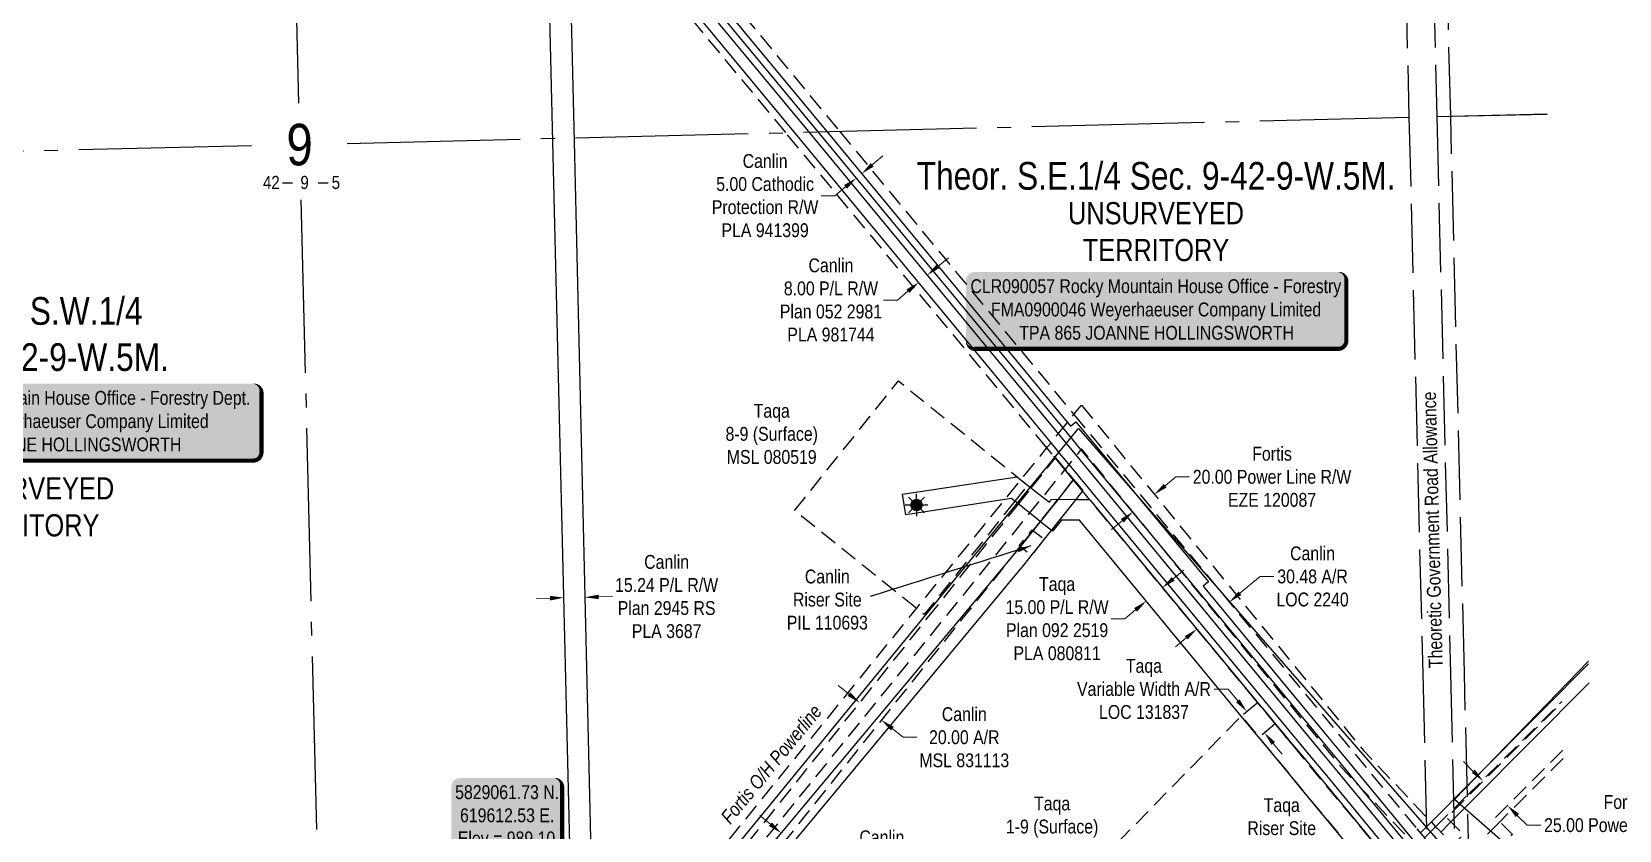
# Model space of a CAD drawing. Extents: x 616011 to 624727, y 5824635 to 5831187.
# Drawn here: x 619208 to 620356, y 5829088 to 5829665 of the extents above; entities that cross this region are included whole.
import ezdxf
from ezdxf.enums import TextEntityAlignment as Align

# ---------------------------------------------------------------- set-up
doc = ezdxf.new("R2010")
doc.units = 0
doc.header["$LTSCALE"] = 5
doc.header["$PDSIZE"] = 0.5
for name, pattern in [('foc-ACCESSROAD', [3.75, 2.5, -1.25]), ('foc-FLOWLINE', [3.75, 2.5, -1.25]), ('foc-QUARTERLINE', [33, 25, -3, 2, -3]), ('foc-UNSURVEYED', [12.5, 10, -2.5])]:
    doc.linetypes.add(name, pattern=pattern)
doc.layers.get('Defpoints').update_dxf_attribs({"color": 9})
for name, color, linetype in [('10', 1, 'Continuous'), ('9', 3, 'Continuous'), ('AS-POWER', 104, 'foc-POWER'), ('AS-POWER-T', 104, 'Continuous'), ('AS-SURFACE IMPACT', 7, 'Continuous'), ('C-AR', 13, 'foc-ACCESSROAD'), ('C-RW', 13, 'Continuous'), ('C-SYMBOL', 7, 'Continuous'), ('C-WS', 13, 'foc-ACCESSROAD'), ('DETAIL-T', 7, 'Continuous'), ('F-AR', 190, 'foc-ACCESSROAD'), ('F-EZE', 190, 'foc-FLOWLINE'), ('F-RW', 190, 'Continuous'), ('F-WS', 190, 'foc-ACCESSROAD'), ('F-WS-S', 190, 'Continuous'), ('L-QSEC', 8, 'foc-QUARTERLINE'), ('L-ROAD-T', 7, 'Continuous'), ('L-SECLBL', 7, 'Continuous'), ('L-SECQ', 8, 'foc-QUARTERLINE'), ('L-UNS-T', 3, 'Continuous'), ('L-USEC', 7, 'foc-UNSURVEYED')]:
    doc.layers.add(name, color=color, linetype=linetype)
for name, color, linetype, lineweight in [('C-AR-T', 13, 'Continuous', 9), ('C-RW-T', 13, 'Continuous', 9), ('F-AR-T', 190, 'Continuous', 9), ('F-EZE-T', 190, 'Continuous', 9), ('F-RW-T', 190, 'Continuous', 9), ('F-WS-T', 190, 'Continuous', 9)]:
    doc.layers.add(name, color=color, linetype=linetype, lineweight=lineweight)
doc.styles.add('175L', font='ARIALN.TTF', dxfattribs={"height": 20})
doc.styles.add('80', font='ARIALN.TTF', dxfattribs={"height": 10})
doc.styles.add('80CG', font='ARIALN.TTF', dxfattribs={"height": 10})
doc.styles.add('80L', font='ARIALN.TTF', dxfattribs={"height": 10})
doc.styles.add('foc-LtypeFont', font='ARIALN.TTF', dxfattribs={"height": 7.35})
doc.styles.add('SIMPLEX', font='ARIALN.TTF')
doc.linetypes.add('foc-POWER', pattern='A,6,-1,["P",foc-LtypeFont,S=0.2,R=0,X=-0.625,Y=-0.75],-1.24,4', length=12.24)
doc.dimstyles.new('Compass 5 000', dxfattribs={"dimscale": 5, "dimtxt": 9, "dimasz": 2, "dimexe": 0.2, "dimexo": 0.0625, "dimgap": 0.5, "dimtad": 0, "dimtih": 1, "dimtoh": 1, "dimzin": 0, "dimdsep": 46, "dimtxsty": '80CG', "dimcen": 0.1, "dimse1": 1, "dimse2": 1, "dimclrd": 256, "dimclrt": 256, "dimaunit": 1, "dimadec": 4, "dimazin": 0, "dimtfac": 0.06, "dimtofl": 0, "dimtmove": 0, "dimatfit": 1, "dimfxl": 0.2, "dimtolj": 1, "dimtzin": 0, "dimlwd": -1, "dimarcsym": 0})

# ---------------------------------------------------------------- blocks, each defined once
blk = doc.blocks.new('L-SECLBL')
at = {"layer": '9', "color": 7}
for p, q in [((-5.1, -27.8), (-12.3, -27.8)), ((20.7, -27.8), (13.5, -27.8))]:
    blk.add_line(p, q, dxfattribs=at)
at = {"layer": '10', "color": 2, "style": 'SIMPLEX'}
blk.add_attdef('SEC', text='', height=30, dxfattribs=at).set_placement((0, 0), align=Align.MIDDLE)
at = {"layer": '10', "color": 5, "style": '80L'}
blk.add_attdef('TWP', text='', height=9.5, dxfattribs=at).set_placement((-14.4, -27.4), align=Align.MIDDLE_RIGHT)
blk.add_attdef('RGE', text='', height=9.5, dxfattribs=at).set_placement((3.6, -27.4), align=Align.MIDDLE_CENTER)
blk.add_attdef('MER', text='', height=9.5, dxfattribs=at).set_placement((23.2, -27.4), align=Align.MIDDLE_LEFT)
blk = doc.blocks.new('*U32')
h = blk.add_hatch(color=255)
edge = h.paths.add_edge_path()
edge.add_line((-151.5, -28.5), (151.5, -28.5))
edge.add_arc((151.5, -22.5), 6, 270, 360)
edge.add_line((157.5, -22.5), (157.5, 21))
edge.add_arc((151.5, 21), 6, 0, 90)
edge.add_line((151.5, 27), (-151.5, 27))
edge.add_arc((-151.5, 21), 6, 90, 180)
edge.add_line((-157.5, 21), (-157.5, -22.5))
edge.add_arc((-151.5, -22.5), 6, 180, 270)
at = {"color": 44, "flags": 128}
blk.add_lwpolyline([(-151.5, -28.5, 3, 3, 0), (151.5, -28.5, 3, 3, 0.414214), (157.5, -22.5, 3, 3, 0), (157.5, 21, 3, 0, 0.414214), (151.5, 27, 0, 0, 0), (-151.5, 27, 0, 0, 0.414214), (-157.5, 21, 0, 0, 0), (-157.5, -22.5, 0, 3, 0.414214)], format="xyseb", close=True, dxfattribs=at)
at = {"color": 44, "style": '80'}
blk.add_attdef('ENTER_TEXT_001', (-36, -5), '', height=10, dxfattribs=at)
blk = doc.blocks.new('*U30')
h = blk.add_hatch(color=255)
edge = h.paths.add_edge_path()
edge.add_line((-131.5, -28.5), (131.5, -28.5))
edge.add_arc((131.5, -22.5), 6, 270, 360)
edge.add_line((137.5, -22.5), (137.5, 21))
edge.add_arc((131.5, 21), 6, 0, 90)
edge.add_line((131.5, 27), (-131.5, 27))
edge.add_arc((-131.5, 21), 6, 90, 180)
edge.add_line((-137.5, 21), (-137.5, -22.5))
edge.add_arc((-131.5, -22.5), 6, 180, 270)
at = {"color": 44, "flags": 128}
blk.add_lwpolyline([(-131.5, -28.5, 3, 3, 0), (131.5, -28.5, 3, 3, 0.414214), (137.5, -22.5, 3, 3, 0), (137.5, 21, 3, 0, 0.414214), (131.5, 27, 0, 0, 0), (-131.5, 27, 0, 0, 0.414214), (-137.5, 21, 0, 0, 0), (-137.5, -22.5, 0, 3, 0.414214)], format="xyseb", close=True, dxfattribs=at)
at = {"color": 44, "style": '80'}
blk.add_attdef('ENTER_TEXT_001', (-36, -5), '', height=10, dxfattribs=at)
blk = doc.blocks.new('*U84')
h = blk.add_hatch(color=254)
edge = h.paths.add_edge_path()
edge.add_line((-34, -28.5), (34, -28.5))
edge.add_arc((34, -22.5), 6, 270, 360)
edge.add_line((40, -22.5), (40, 21))
edge.add_arc((34, 21), 6, 0, 90)
edge.add_line((34, 27), (-34, 27))
edge.add_arc((-34, 21), 6, 90, 180)
edge.add_line((-40, 21), (-40, -22.5))
edge.add_arc((-34, -22.5), 6, 180, 270)
at = {"color": 1, "flags": 128}
blk.add_lwpolyline([(-34, -28.5, 3, 3, 0), (34, -28.5, 3, 3, 0.414214), (40, -22.5, 3, 3, 0), (40, 21, 3, 0, 0.414214), (34, 27, 0, 0, 0), (-34, 27, 0, 0, 0.414214), (-40, 21, 0, 0, 0), (-40, -22.5, 0, 3, 0.414214)], format="xyseb", close=True, dxfattribs=at)
blk.add_lwpolyline([(-31.9, -18, 0, 10, 0), (0, 0, 5, 5, 0)], format="xyseb", dxfattribs=at)
at = {"color": 1, "style": '80'}
blk.add_attdef('ENTER_TEXT_001', (-36, -5), '', height=10, dxfattribs=at)
blk = doc.blocks.new('*D166')
at = {"layer": 'C-AR-T', "transparency": 16777216}
for p, q in [((620081.4, 5829259.2), (620096, 5829271.3)), ((620096, 5829271.3), (620106, 5829271.3)), ((620042.5, 5829227), (620034.8, 5829220.6))]:
    blk.add_line(p, q, dxfattribs=at)
for points in [[(620080.3, 5829260.4), (620082.4, 5829257.9), (620073.7, 5829252.8)], [(620041.4, 5829228.2), (620043.6, 5829225.7), (620050.2, 5829233.3)]]:
    blk.add_solid(points, dxfattribs=at)
at = {"layer": 'Defpoints', "color": 0, "transparency": 16777216}
for p in [(620050.2, 5829233.3), (620083, 5829241.5), (620059.6, 5829222)]:
    blk.add_point(p, dxfattribs=at)
at = {"layer": 'C-AR-T', "transparency": 16777216, "insert": (620133.9, 5829271.3), "char_height": 10, "attachment_point": 5, "style": '80CG'}
blk.add_mtext('\\A1;Canlin\\P30.48 A/R\\PLOC 2240', dxfattribs=at)
blk = doc.blocks.new('*D167')
at = {"layer": 'C-AR-T', "transparency": 16777216}
for p, q in [((619798.8, 5829186.3), (619790.9, 5829192.5)), ((619830, 5829161.4), (619837.8, 5829155.1)), ((619837.8, 5829155.1), (619847.8, 5829155.1))]:
    blk.add_line(p, q, dxfattribs=at)
for points in [[(619799.8, 5829187.6), (619797.7, 5829185), (619806.6, 5829180.1)], [(619831.1, 5829162.7), (619829, 5829160.1), (619822.2, 5829167.6)]]:
    blk.add_solid(points, dxfattribs=at)
at = {"layer": 'Defpoints', "color": 0, "transparency": 16777216}
for p in [(619828.5, 5829207.6), (619844.2, 5829195.1), (619822.2, 5829167.6)]:
    blk.add_point(p, dxfattribs=at)
at = {"layer": 'C-AR-T', "transparency": 16777216, "insert": (619882.1, 5829155.1), "char_height": 10, "attachment_point": 5, "style": '80CG'}
blk.add_mtext('\\A1;Canlin\\P20.00 A/R\\PMSL 831113', dxfattribs=at)
blk = doc.blocks.new('*D218')
at = {"layer": 'C-RW-T', "transparency": 16777216}
for p, q in [((619815.6, 5829568.8), (619823.3, 5829575.2)), ((619796.3, 5829552.9), (619788.6, 5829546.5)), ((619788.6, 5829546.5), (619778.6, 5829546.5))]:
    blk.add_line(p, q, dxfattribs=at)
for points in [[(619814.5, 5829570.1), (619816.6, 5829567.5), (619807.9, 5829562.4)], [(619795.2, 5829554.2), (619797.4, 5829551.6), (619804, 5829559.2)]]:
    blk.add_solid(points, dxfattribs=at)
at = {"layer": 'Defpoints', "color": 0, "transparency": 16777216}
for p in [(619804, 5829559.2), (619838.7, 5829517.4), (619842.5, 5829520.6)]:
    blk.add_point(p, dxfattribs=at)
at = {"layer": 'C-RW-T', "transparency": 16777216, "insert": (619738.1, 5829546.5), "char_height": 10, "attachment_point": 5, "style": '80CG'}
blk.add_mtext('\\A1;Canlin\\P5.00 Cathodic \\PProtection R/W\\PPLA 941399', dxfattribs=at)
blk = doc.blocks.new('*D219')
at = {"layer": 'C-RW-T', "transparency": 16777216}
for p, q in [((619863, 5829495.3), (619870.7, 5829501.7)), ((619841.4, 5829477.5), (619833.7, 5829471.1)), ((619833.7, 5829471.1), (619823.7, 5829471.1))]:
    blk.add_line(p, q, dxfattribs=at)
for points in [[(619861.9, 5829496.6), (619864, 5829494.1), (619855.3, 5829489)], [(619840.3, 5829478.8), (619842.5, 5829476.2), (619849.1, 5829483.9)]]:
    blk.add_solid(points, dxfattribs=at)
at = {"layer": 'Defpoints', "color": 0, "transparency": 16777216}
for p in [(619849.2, 5829496.3), (619843, 5829491.2), (619849.1, 5829483.9)]:
    blk.add_point(p, dxfattribs=at)
at = {"layer": 'C-RW-T', "transparency": 16777216, "insert": (619785.7, 5829471.1), "char_height": 10, "attachment_point": 5, "style": '80CG'}
blk.add_mtext('\\A1;Canlin\\P8.00 P/L R/W\\PPlan 052 2981^JPLA 981744', dxfattribs=at)
blk = doc.blocks.new('*D268')
at = {"layer": 'C-RW-T', "transparency": 16777216}
for p, q in [((619582.6, 5829255.7), (619572.6, 5829255.5)), ((619617.8, 5829256.6), (619627.8, 5829256.8))]:
    blk.add_line(p, q, dxfattribs=at)
for points in [[(619582.5, 5829257.4), (619582.6, 5829254), (619592.6, 5829256)], [(619617.7, 5829258.2), (619617.8, 5829254.9), (619607.8, 5829256.3)]]:
    blk.add_solid(points, dxfattribs=at)
at = {"layer": 'Defpoints', "color": 0, "transparency": 16777216}
for p in [(619592.6, 5829255.1), (619607.8, 5829256.3), (619607.8, 5829255.5)]:
    blk.add_point(p, dxfattribs=at)
at = {"layer": 'C-RW-T', "transparency": 16777216, "insert": (619666.9, 5829256.8), "char_height": 10, "attachment_point": 5, "style": '80CG'}
blk.add_mtext('\\A1;Canlin\\P15.24 P/L R/W\\PPlan 2945 RS\\PPLA 3687', dxfattribs=at)
blk = doc.blocks.new('*D269')
at = {"layer": 'C-RW-T', "transparency": 16777216}
for p, q in [((619742, 5829092.3), (619734.3, 5829098.7)), ((619765.8, 5829072.5), (619773.5, 5829066.1)), ((619773.5, 5829066.1), (619783.5, 5829066.1))]:
    blk.add_line(p, q, dxfattribs=at)
for points in [[(619743.1, 5829093.6), (619740.9, 5829091), (619749.7, 5829085.9)], [(619766.8, 5829073.8), (619764.7, 5829071.2), (619758.1, 5829078.9)]]:
    blk.add_solid(points, dxfattribs=at)
at = {"layer": 'Defpoints', "color": 0, "transparency": 16777216}
for p in [(619749.8, 5829086), (619758.1, 5829078.9), (619758.2, 5829079.1)]:
    blk.add_point(p, dxfattribs=at)
at = {"layer": 'C-RW-T', "transparency": 16777216, "insert": (619822.5, 5829066.1), "char_height": 10, "attachment_point": 5, "style": '80CG'}
blk.add_mtext('\\A1;Canlin\\P10.00 P/L R/W\\PPLA 120192', dxfattribs=at)
blk = doc.blocks.new('*D281')
at = {"layer": 'Defpoints', "color": 0, "transparency": 16777216}
for p in [(620086.3, 5829173.8), (620088.5, 5829175.6), (620101.3, 5829160.2)]:
    blk.add_point(p, dxfattribs=at)
at = {"layer": 'F-AR-T', "transparency": 16777216}
for p, q in [((620072.8, 5829190), (620062.8, 5829190)), ((620079.9, 5829181.5), (620072.8, 5829190)), ((620105.5, 5829150.7), (620111.9, 5829143))]:
    blk.add_line(p, q, dxfattribs=at)
for points in [[(620081.2, 5829182.5), (620078.6, 5829180.4), (620086.3, 5829173.8)], [(620106.8, 5829151.8), (620104.2, 5829149.7), (620099.1, 5829158.4)]]:
    blk.add_solid(points, dxfattribs=at)
at = {"layer": 'F-AR-T', "transparency": 16777216, "insert": (620012, 5829190), "char_height": 10, "attachment_point": 5, "style": '80CG'}
blk.add_mtext('\\A1;Taqa\\PVariable Width A/R\\PLOC 131837', dxfattribs=at)
blk = doc.blocks.new('*D294')
at = {"layer": 'Defpoints', "color": 0, "transparency": 16777216}
for p in [(620019.5, 5829330.6), (620022.3, 5829327.2), (620006.9, 5829314.5)]:
    blk.add_point(p, dxfattribs=at)
at = {"layer": 'F-EZE-T', "transparency": 16777216}
for p, q in [((620027.3, 5829336.9), (620035, 5829343.3)), ((620035, 5829343.3), (620045, 5829343.3)), ((619996.3, 5829311.6), (619988.6, 5829305.3))]:
    blk.add_line(p, q, dxfattribs=at)
for points in [[(620026.2, 5829338.2), (620028.3, 5829335.6), (620019.5, 5829330.6)], [(619995.2, 5829312.9), (619997.4, 5829310.3), (620004, 5829318)]]:
    blk.add_solid(points, dxfattribs=at)
at = {"layer": 'F-EZE-T', "transparency": 16777216, "insert": (620104.6, 5829343.3), "char_height": 10, "attachment_point": 5, "style": '80CG'}
blk.add_mtext('\\A1;Fortis\\P20.00 Power Line R/W\\PEZE 120087', dxfattribs=at)
blk = doc.blocks.new('*D295')
at = {"layer": 'Defpoints', "color": 0, "transparency": 16777216}
for p in [(620276.9, 5829143.2), (620294.6, 5829125.5), (620274.9, 5829105.8)]:
    blk.add_point(p, dxfattribs=at)
at = {"layer": 'F-EZE-T', "transparency": 16777216}
for p, q in [((620250.1, 5829130.5), (620243.1, 5829137.6)), ((620281.9, 5829098.7), (620289, 5829091.6)), ((620289, 5829091.6), (620299, 5829091.6))]:
    blk.add_line(p, q, dxfattribs=at)
for points in [[(620251.3, 5829131.7), (620249, 5829129.4), (620257.2, 5829123.5)], [(620283.1, 5829099.9), (620280.8, 5829097.5), (620274.9, 5829105.8)]]:
    blk.add_solid(points, dxfattribs=at)
at = {"layer": 'F-EZE-T', "transparency": 16777216, "insert": (620358.6, 5829091.6), "char_height": 10, "attachment_point": 5, "style": '80CG', "bg_fill": 3, "box_fill_scale": 1.1, "bg_fill_color": 256, "bg_fill_true_color": 13158600, "bg_fill_transparency": 0}
blk.add_mtext('\\A1;Fortis\\P25.00 Power Line R/W\\PEZE 900006', dxfattribs=at)
blk = doc.blocks.new('*D124')
at = {"layer": 'Defpoints', "color": 0, "transparency": 16777216}
for p in [(620019.7, 5829270.2), (620007.9, 5829260.5), (620013.7, 5829253.6)]:
    blk.add_point(p, dxfattribs=at)
at = {"layer": 'F-RW-T', "transparency": 16777216}
for p, q in [((620033.1, 5829269.6), (620040.8, 5829276)), ((620006, 5829247.2), (619998.2, 5829240.8)), ((619998.2, 5829240.8), (619988.2, 5829240.8))]:
    blk.add_line(p, q, dxfattribs=at)
for points in [[(620032, 5829270.9), (620034.2, 5829268.3), (620025.4, 5829263.3)], [(620004.9, 5829248.5), (620007, 5829245.9), (620013.7, 5829253.6)]]:
    blk.add_solid(points, dxfattribs=at)
at = {"layer": 'F-RW-T', "transparency": 16777216, "insert": (619949.2, 5829240.8), "char_height": 10, "attachment_point": 5, "style": '80CG'}
blk.add_mtext('\\A1;Taqa\\P15.00 P/L R/W\\PPlan 092 2519\\PPLA 080811', dxfattribs=at)
blk = doc.blocks.new('GAS')
h = blk.add_hatch(color=255)
h.dxf.hatch_style = 1
edge = h.paths.add_edge_path()
edge.add_arc((0, 0), 0.9, 0, 360)
for p, q in [((-0.81, 0), (-1.62, 0)), ((-0.57, 0.57), (-1.14, 1.14)), ((0, 0.81), (0, 1.62)), ((0.57, 0.57), (1.14, 1.14)), ((1.62, 0), (0.81, 0)), ((-0.57, -0.57), (-1.14, -1.14)), ((0, -0.81), (0, -1.62)), ((1.14, -1.14), (0.57, -0.57))]:
    blk.add_line(p, q)
blk.add_circle((0, 0), 0.8)

msp = doc.modelspace()

# ---------------------------------------------------------------- linework, layer by layer
at = {"layer": 'AS-POWER', "flags": 128}
for points in [[(619714.858, 5829073.296), (619964.601, 5829378.3), (620252.698, 5829048.316)], [(619939.724, 5828741.862), (619956.25, 5828759.694), (620047.557, 5828795.768), (620076.103, 5828863.567), (620277.437, 5829074.198), (620236.54, 5829110.102), (620333.435, 5829210.137)]]:
    msp.add_lwpolyline(points, dxfattribs=at)
at = {"layer": 'C-AR'}
for points in [[(620187.857, 5829067.23), (620127.757, 5829139.637), (620121.263, 5829147.623), (620116.491, 5829153.314), (620116.05, 5829153.87), (620108.497, 5829162.984), (620093.147, 5829181.508), (619973.04, 5829326.454), (619972.553, 5829327.043), (619965.153, 5829335.992), (619960.067, 5829342.134), (619958.634, 5829343.866), (619954.742, 5829348.563), (619945.596, 5829359.609), (619941.74, 5829364.263), (619753.09, 5829592.069), (619671.924, 5829690.087)], [(619710.732, 5829691.039), (619791.898, 5829593.021), (619961.332, 5829388.41), (620209.365, 5829088.911), (620214.754, 5829082.406)]]:
    msp.add_lwpolyline(points, dxfattribs=at)
at = {"layer": 'C-RW'}
for points in [[(619600.481, 5828928.283), (619584.623, 5829585.362), (619581.71, 5829706.053)], [(619597.159, 5829704.878), (619599.979, 5829585.739), (619612.387, 5829061.492)], [(620193.407, 5829067.86), (620143.11, 5829128.873), (620133.319, 5829140.234), (620122.072, 5829153.942), (620121.634, 5829154.506), (620098.745, 5829182.151), (619978.707, 5829327.137), (619978.221, 5829327.725), (619970.828, 5829336.683), (619965.745, 5829342.829), (619964.314, 5829344.561), (619960.425, 5829349.26), (619951.284, 5829360.31), (619947.431, 5829364.968), (619758.912, 5829592.884), (619678.355, 5829690.281)], [(619688.591, 5829690.533), (619769.142, 5829593.129), (619952.586, 5829371.313), (619965.577, 5829355.604), (620139.481, 5829145.329), (620149.036, 5829133.775), (620198.946, 5829073.433)], [(620317.216, 5829050.482), (620247.407, 5829050.108), (620243.821, 5829050.11), (620242.22, 5829050.095), (620232.136, 5829050.026), (620225.669, 5829049.991), (620217.851, 5829059.434), (620216.978, 5829060.487), (620207.086, 5829072.434), (620200.681, 5829080.172), (620169.823, 5829117.432), (620151.368, 5829139.718), (620141.805, 5829151.266), (620023.748, 5829293.84), (619966.469, 5829363.017), (619953.469, 5829378.719), (619776.357, 5829592.64), (619695.202, 5829690.658)], [(619701.568, 5829690.814), (619782.722, 5829592.796), (619956.689, 5829382.688), (619958.995, 5829379.904), (619962.85, 5829383.1), (620058.568, 5829267.497), (620054.712, 5829264.301), (620145.661, 5829154.459), (620155.224, 5829142.91), (620204.225, 5829083.738), (620210.63, 5829076.001), (620216.779, 5829068.573), (620221.393, 5829063.003), (620228.012, 5829055.007), (620237.944, 5829055.06), (620247.284, 5829055.11), (620248.791, 5829055.118), (620317.092, 5829055.484)], [(619726.74, 5829058.443), (619922.457, 5829292.565), (619931.844, 5829304.263), (619936.97, 5829310.678), (619946.33, 5829322.394), (619947.954, 5829324.428), (619961.071, 5829341.378), (619962.816, 5829339.504), (619967.899, 5829333.359), (619960.815, 5829324.473), (619944.807, 5829304.459), (619939.648, 5829298.002), (619935.18, 5829292.41), (619930.27, 5829286.295), (619925.793, 5829280.71), (619735.21, 5829051.406)]]:
    msp.add_lwpolyline(points, dxfattribs=at)
at = {"layer": 'C-WS'}
msp.add_lwpolyline([(619922.143, 5829292.706), (619734.764, 5829058.145), (619734.907, 5829051.547), (619737.462, 5828942.664), (619637.47, 5828940.327), (619623.905, 5828940.01), (619620.427, 5828939.929), (619615.469, 5828939.813), (619615.331, 5828944.908), (619612.53, 5829061.733), (619617.478, 5829061.852), (619713.929, 5829064.117), (619855.549, 5829241.368), (619920.981, 5829323.26), (619930.323, 5829334.953), (619948.042, 5829357.128), (619957.182, 5829346.078), (619961.071, 5829341.378), (619947.64, 5829324.569), (619946.016, 5829322.535), (619936.656, 5829310.819), (619931.53, 5829304.404), (619922.143, 5829292.706)], close=True, dxfattribs=at)
at = {"layer": 'C-WS', "flags": 128}
msp.add_lwpolyline([(619939.861, 5829298.269), (619930.48, 5829286.564), (619929.707, 5829287.184), (619921.892, 5829293.448), (619931.273, 5829305.151), (619939.08, 5829298.895), (619939.861, 5829298.269)], close=True, dxfattribs=at)
at = {"layer": 'C-WS'}
msp.add_lwpolyline([(620315.017, 5829139.679), (620269.191, 5829094.019), (620246.874, 5829071.741), (620234.094, 5829059.05), (620233.268, 5829060.289), (620226.567, 5829068.183), (620223.833, 5829071.441), (620216.489, 5829080.309), (620215.734, 5829081.144), (620214.754, 5829082.406), (620216.397, 5829084.038), (620222.874, 5829090.497), (620245.85, 5829113.286), (620314.001, 5829180.9)], dxfattribs=at)
at = {"layer": 'F-AR', "flags": 128}
msp.add_lwpolyline([(620106.945, 5829164.95), (620095.063, 5829155.051), (620082.328, 5829170.463), (620094.178, 5829180.311), (620101.731, 5829171.197), (620102.173, 5829170.641), (620106.945, 5829164.95)], close=True, dxfattribs=at)
at = {"layer": 'F-EZE', "flags": 128}
msp.add_lwpolyline([(619966.8, 5829395.149), (620156.256, 5829163.233), (620165.742, 5829151.62), (620170.602, 5829145.671), (620216.06, 5829097.699), (620217.055, 5829096.65), (620222.866, 5829090.517), (620223.936, 5829089.388), (620235.485, 5829077.199), (620242.609, 5829069.682), (620233.36, 5829060.381), (620228.507, 5829055.502), (620221.393, 5829063.003), (620216.796, 5829067.861), (620209.838, 5829075.204), (620202.96, 5829082.466), (620169.823, 5829117.432), (620155.587, 5829132.455), (620150.345, 5829138.872), (620140.859, 5829150.483), (620023.748, 5829293.84), (619966.853, 5829363.49), (619966.469, 5829363.017), (619959.891, 5829354.907), (619955.465, 5829349.459), (619954.742, 5829348.561), (619938.743, 5829328.845), (619929.3, 5829317.206), (619720.078, 5829059.367), (619711.643, 5829066.433), (619704.556, 5829071.963), (619847.609, 5829248.252), (619911.398, 5829326.868), (619923.077, 5829341.262), (619937.095, 5829358.539), (619941.739, 5829364.261), (619942.478, 5829365.173), (619946.89, 5829370.609), (619953.469, 5829378.719), (619956.689, 5829382.688), (619962.06, 5829389.308), (619966.8, 5829395.149)], close=True, dxfattribs=at)
msp.add_lwpolyline([(620314.868, 5829145.739), (620266.176, 5829097.087), (620269.159, 5829094.103), (620278.355, 5829084.9), (620248.791, 5829055.118), (620247.321, 5829053.636), (620243.821, 5829050.11), (620243.1, 5829049.095), (620233.144, 5829039.354), (620220.993, 5829027.097), (620217.879, 5829023.975), (620210.999, 5829017.045), (620198.527, 5829029.424), (620197.262, 5829030.679), (620193.255, 5829034.657), (620205.073, 5829046.562), (620208.017, 5829049.528), (620210.598, 5829052.128), (620217.024, 5829058.602), (620217.851, 5829059.434), (620221.393, 5829063.003), (620226.591, 5829068.239), (620235.485, 5829077.199), (620243.071, 5829084.84), (620231.212, 5829096.709), (620230.821, 5829097.1), (620245.878, 5829112.147), (620314.017, 5829180.232)], dxfattribs=at)
at = {"layer": 'F-RW'}
for points in [[(620170.401, 5829063.879), (620125.414, 5829118.255), (620115.908, 5829129.824), (620094.757, 5829155.421), (620082.328, 5829170.463), (619965.392, 5829311.984), (619952.415, 5829312.03), (619945.993, 5829303.975), (619942.078, 5829307.079), (619934.237, 5829313.293), (619929.3, 5829317.206), (619918.554, 5829325.726), (619916.19, 5829327.598), (619911.398, 5829326.868), (619839.727, 5829315.948), (619837.467, 5829330.771), (619920.388, 5829343.406), (619923.077, 5829341.262), (619927.891, 5829337.423), (619938.743, 5829328.845), (619938.743, 5829328.845), (619943.59, 5829325.014), (619945.214, 5829327.049), (619958.077, 5829327.096), (619963.192, 5829327.022), (619972.55, 5829327.036), (619973.037, 5829326.448), (620093.158, 5829181.531), (620116.063, 5829153.899), (620116.5, 5829153.336), (620128.062, 5829139.888), (620137.553, 5829128.279), (620187.885, 5829067.294)], [(620211.66, 5829085.827), (620218.718, 5829092.923), (620219.664, 5829093.873), (620248.178, 5829122.529), (620300.766, 5829175.379), (620333.481, 5829208.258)], [(620333.822, 5829194.42), (620248.512, 5829108.687), (620233.82, 5829093.923), (620226.54, 5829086.607)]]:
    msp.add_lwpolyline(points, dxfattribs=at)
at = {"layer": 'F-WS', "flags": 128}
for points in [[(619918.554, 5829325.726), (619853.169, 5829243.795), (619847.609, 5829248.252), (619759.391, 5829318.949), (619834.444, 5829412.602), (619920.388, 5829343.406), (619923.077, 5829341.262), (619927.891, 5829337.423), (619918.554, 5829325.726)], [(620136.024, 5828996.602), (620085.984, 5828945.319), (619971.571, 5829057.108), (620082.328, 5829170.463), (620094.757, 5829155.421), (620115.908, 5829129.824), (620125.414, 5829118.255), (620170.401, 5829063.879), (620166.388, 5829059.857), (620162.717, 5829051.869), (620150.891, 5829026.157), (620143.828, 5829018.912), (620133.161, 5829007.971), (620128.881, 5829003.581), (620136.024, 5828996.602)]]:
    msp.add_lwpolyline(points, close=True, dxfattribs=at)
at = {"layer": 'L-QSEC'}
for p, q in [((619436.045, 5829584.304), (620203.601, 5829603.142)), ((620223.708, 5829603.619), (620303.534, 5829605.515)), ((619366.797, 5829582.602), (618599.482, 5829563.768)), ((619402.53, 5829543.469), (619421.242, 5828779.342))]:
    msp.add_line(p, q, dxfattribs=at)
at = {"layer": 'L-SECQ', "flags": 128}
for points in [[(619399.103, 5829683.39), (619400.816, 5829613.438)], [(619436.045, 5829584.304), (620203.601, 5829603.142)], [(620223.704, 5829603.636), (620303.533, 5829605.595)]]:
    msp.add_lwpolyline(points, dxfattribs=at)
at = {"layer": 'L-USEC'}
for p, q in [((620201.137, 5829703.076), (620203.601, 5829603.142)), ((620221.24, 5829703.569), (620223.704, 5829603.638)), ((620233.756, 5829603.858), (620231.291, 5829703.816)), ((620203.601, 5829603.142), (620213.513, 5829201.081)), ((620223.704, 5829603.638), (620233.616, 5829201.576)), ((620243.668, 5829201.798), (620233.756, 5829603.858)), ((620213.513, 5829201.081), (620223.424, 5828799.019)), ((620233.616, 5829201.576), (620243.527, 5828799.514)), ((620253.579, 5828799.734), (620243.668, 5829201.798))]:
    msp.add_line(p, q, dxfattribs=at)

# ---------------------------------------------------------------- block references
at = {"layer": 'AS-SURFACE IMPACT'}
ref = msp.add_blockref('*U30', (620020.834, 5829464.284), dxfattribs=at)
ref.add_attrib('ENTER_TEXT_001', 'CLR090057 Rocky Mountain House Office - Forestry', (619886.578, 5829476.124), dxfattribs={"layer": '0', "color": 44, "height": 10, "style": '80'})
ref.add_attrib('ENTER_TEXT_002', 'FMA0900046 Weyerhaeuser Company Limited', (619901.38, 5829459.28), dxfattribs={"layer": '0', "color": 44, "height": 10, "style": '80'})
ref.add_attrib('ENTER_TEXT_003', 'TPA 865 JOANNE HOLLINGSWORTH', (619921.868, 5829442.436), dxfattribs={"layer": '0', "color": 44, "height": 10, "style": '80'})
ref = msp.add_blockref('*U32', (619216.48, 5829383.58), dxfattribs=at)
ref.add_attrib('ENTER_TEXT_001', 'CLR090057 Rocky Mountain House Office - Forestry Dept.', (619067.381, 5829395.42), dxfattribs={"layer": '0', "color": 44, "height": 10, "style": '80'})
ref.add_attrib('ENTER_TEXT_002', 'FMA0900046 Weyerhaeuser Company Limited', (619097.026, 5829378.576), dxfattribs={"layer": '0', "color": 44, "height": 10, "style": '80'})
ref.add_attrib('ENTER_TEXT_003', 'TPA 865 JOANNE HOLLINGSWORTH', (619117.514, 5829361.732), dxfattribs={"layer": '0', "color": 44, "height": 10, "style": '80'})
at = {"layer": 'DETAIL-T', "color": 2}
ref = msp.add_blockref('*U84', (619551.334, 5829098.703), dxfattribs=at)
ref.add_attrib('ENTER_TEXT_001', '5829061.73 N.', (619514.014, 5829110.476), dxfattribs={"layer": '0', "color": 1, "height": 10, "style": '80'})
ref.add_attrib('ENTER_TEXT_002', '619612.53 E.', (619517.538, 5829093.768), dxfattribs={"layer": '0', "color": 1, "height": 10, "style": '80'})
ref.add_attrib('ENTER_TEXT_003', 'Elev.= 989.10', (619515.969, 5829077.061), dxfattribs={"layer": '0', "color": 1, "height": 10, "style": '80'})
at = {"layer": 'F-WS-S', "color": 3, "xscale": 4.998094999999971, "yscale": 4.998094999999971, "zscale": 4.998094999999971}
msp.add_blockref('GAS', (619847.553, 5829322.96), dxfattribs=at)
at = {"layer": 'L-SECLBL', "color": 6, "xscale": 0.99962207, "yscale": 0.99962207, "zscale": 0.99962207}
msp.add_blockref('L-SECLBL', (619401.55, 5829583.455), dxfattribs=at).add_auto_attribs({'SEC': '9', 'TWP': '42', 'RGE': '9', 'MER': '5'})

# ---------------------------------------------------------------- texts
at = {"layer": 'AS-POWER-T', "insert": (619705.031, 5829097.85), "char_height": 9.9962, "attachment_point": 1, "rotation": 50.688661, "style": '80L'}
msp.add_mtext_dynamic_manual_height_columns('\\pi0.25415;{\\fArial Narrow|b0|i1|c0|p34;Fortis O/H Powerline}', width=105.30471, gutter_width=50, heights=[0], dxfattribs=at)
at = {"layer": 'C-AR-T', "insert": (619783.063, 5829254.571), "char_height": 10, "attachment_point": 5, "style": '80CG'}
msp.add_mtext('\\A1;Canlin\\PRiser Site\\PPIL 110693', dxfattribs=at)
at = {"layer": 'C-SYMBOL', "color": 3, "style": '175L'}
msp.add_text('Theor. S.E.1/4 Sec. 9-42-9-W.5M.', height=19.99238, dxfattribs=at).set_placement((620020.798, 5829544.853), align=Align.BOTTOM_CENTER)
at = {"layer": 'C-SYMBOL', "color": 3, "insert": (619210.959, 5829473.207), "char_height": 20, "width": 190.50014, "attachment_point": 2, "style": '175L'}
msp.add_mtext('Theor. S.W.1/4 \\PSec. 9-42-9-W.5M.', dxfattribs=at)
at = {"layer": 'F-WS-T', "width": 66.22755, "attachment_point": 5, "style": '80CG'}
for s, insert, char_height in [('\\A1;Taqa\\P8-9 (Surface)\\PMSL 080519', (619742.889, 5829374.309), 9.99619), ('\\A1;Taqa\\P1-9 (Surface)\\PMSL 131754', (619945.609, 5829090.559), 9.99619), ('\\A1;Taqa\\PRiser Site\\PPIL 080209', (620111.601, 5829089.393), 9.9962)]:
    msp.add_mtext(s, dxfattribs=dict(at, insert=insert, char_height=char_height))
at = {"layer": 'L-ROAD-T', "style": '80L'}
msp.add_text('Theoretic Government Road Allowance', height=9.99619, rotation=91.403032, dxfattribs=at).set_placement((620220.483, 5829305.011), align=Align.MIDDLE_CENTER)
at = {"layer": 'L-UNS-T', "color": 3, "attachment_point": 5, "style": '80L'}
for width, gutter_width, insert, char_height in [(126.41375, 47.5, (620020.72, 5829520.41), 15.9939), (126.46184, 47.518, (619203.883, 5829321.521), 16)]:
    msp.add_mtext_dynamic_manual_height_columns('UNSURVEYED TERRITORY', width=width, gutter_width=gutter_width, heights=[0], dxfattribs=dict(at, insert=insert, char_height=char_height))

# ---------------------------------------------------------------- dimensions: what is measured, and where the dimension line sits
at = {"layer": 'C-AR-T', "color": 3}
for base, p1, p2, angle, text, picture, middle in [((620050.2, 5829233.337), (620083.029, 5829241.461), (620059.574, 5829222.025), 219.646314, 'Canlin\\P30.48 A/R\\PLOC 2240', '*D166', (620133.918, 5829271.288)), ((619822.196, 5829167.597), (619828.527, 5829207.584), (619844.153, 5829195.115), 321.413175, 'Canlin\\P20.00 A/R\\PMSL 831113', '*D167', (619882.113, 5829155.123))]:
    dim = msp.add_linear_dim(base=base, p1=p1, p2=p2, angle=angle, text=text, dimstyle='Compass 5 000', dxfattribs=at)
    dim.commit()
    dim.dimension.update_dxf_attribs({"geometry": picture, "text_midpoint": middle, "dimtype": 161})
at = {"layer": 'C-RW-T'}
for base, p1, p2, angle, text, picture, middle in [((619804.006, 5829559.245), (619842.509, 5829520.589), (619838.653, 5829517.397), 219.622347, 'Canlin\\P5.00 Cathodic \\PProtection R/W\\PPLA 941399', '*D218', (619738.075, 5829546.491)), ((619849.098, 5829483.851), (619849.181, 5829496.337), (619842.998, 5829491.217), 219.62879, 'Canlin\\P8.00 P/L R/W\\PPlan 052 2981^JPLA 981744', '*D219', (619785.748, 5829471.095))]:
    dim = msp.add_linear_dim(base=base, p1=p1, p2=p2, angle=angle, text=text, dimstyle='Compass 5 000', dxfattribs=at)
    dim.commit()
    dim.dimension.update_dxf_attribs({"geometry": picture, "text_midpoint": middle, "dimtype": 161})
at = {"layer": 'C-RW-T', "color": 1}
dim = msp.add_aligned_dim(p1=(619592.592, 5829255.139), p2=(619607.795, 5829255.512), distance=0.819, text='Canlin\\P15.24 P/L R/W\\PPlan 2945 RS\\PPLA 3687', dimstyle='Compass 5 000', dxfattribs=at)
dim.commit()
dim.dimension.update_dxf_attribs({"geometry": '*D268', "text_midpoint": (619666.855, 5829256.821)})
at = {"layer": 'C-RW-T', "color": 3}
dim = msp.add_aligned_dim(p1=(619749.816, 5829086.047), p2=(619758.206, 5829079.074), distance=-0.21, text='Canlin\\P10.00 P/L R/W\\PPLA 120192', dimstyle='Compass 5 000', dxfattribs=at)
dim.commit()
dim.dimension.update_dxf_attribs({"geometry": '*D269', "text_midpoint": (619822.539, 5829066.128)})
at = {"layer": 'F-AR-T', "color": 3}
dim = msp.add_linear_dim(base=(620086.319, 5829173.78), p1=(620101.3, 5829160.247), p2=(620088.528, 5829175.616), angle=129.727665, text='Taqa\\PVariable Width A/R\\PLOC 131837', dimstyle='Compass 5 000', dxfattribs=at)
dim.commit()
dim.dimension.update_dxf_attribs({"geometry": '*D281', "text_midpoint": (620012.045, 5829190.016), "dimtype": 161})
at = {"layer": 'F-EZE-T', "color": 3}
dim = msp.add_aligned_dim(p1=(620006.854, 5829314.521), p2=(620022.335, 5829327.167), distance=4.44, text='Fortis\\P20.00 Power Line R/W\\PEZE 120087', dimstyle='Compass 5 000', dxfattribs=at)
dim.commit()
dim.dimension.update_dxf_attribs({"geometry": '*D294', "text_midpoint": (620104.609, 5829343.259)})
at = {"layer": 'F-RW-T'}
dim = msp.add_aligned_dim(p1=(620019.651, 5829270.204), p2=(620007.922, 5829260.513), distance=9.016, text='Taqa\\P15.00 P/L R/W\\PPlan 092 2519\\PPLA 080811', dimstyle='Compass 5 000', dxfattribs=at)
dim.commit()
dim.dimension.update_dxf_attribs({"geometry": '*D124', "text_midpoint": (619949.161, 5829240.823)})

# ---------------------------------------------------------------- leaders
at = {"layer": 'C-AR-T', "path_type": 1}
msp.add_leader([(619930.323, 5829293.375), (619814.03, 5829256.782)], dimstyle='Compass 5 000', override={"dimgap": 0.5, "dimtad": 0}, dxfattribs=at)

# ---------------------------------------------------------------- next in the draw order: dimensions: what is measured, and where the dimension line sits
at = {"layer": 'F-EZE-T', "color": 3}
dim = msp.add_linear_dim(base=(620274.881, 5829105.785), p1=(620276.941, 5829143.185), p2=(620294.612, 5829125.499), angle=314.976505, text='Fortis\\P25.00 Power Line R/W\\PEZE 900006', dimstyle='Compass 5 000', override={"dimtfill": 1}, dxfattribs=at)
dim.commit()
dim.dimension.update_dxf_attribs({"geometry": '*D295', "text_midpoint": (620358.611, 5829091.637), "dimtype": 161})

doc.saveas('drawing.dxf')
